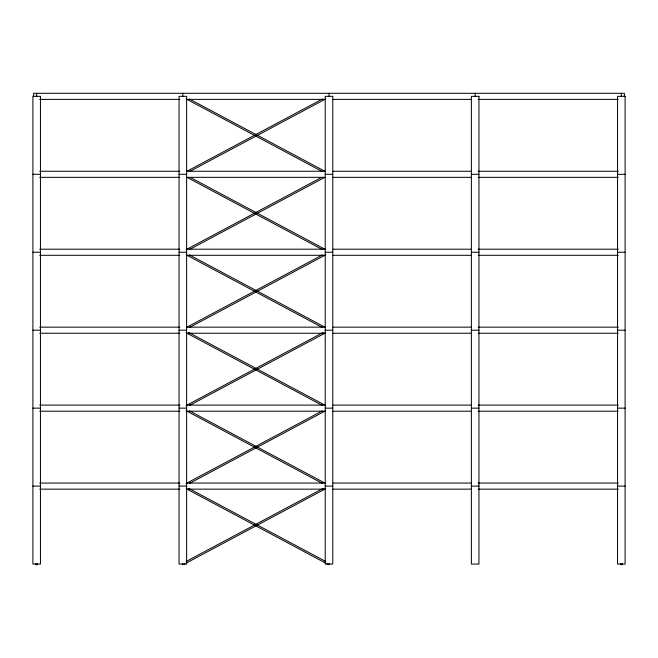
<?xml version="1.0" encoding="UTF-8"?>
<svg xmlns="http://www.w3.org/2000/svg" width="658" height="658" viewBox="0 0 658 658"><rect width="100%" height="100%" fill="white"/><g stroke="black" fill="none" stroke-linecap="round" stroke-linejoin="round"><path stroke-width="0.99" d="M329.345 563.413L328.655 564.704L326.853 563.741M187.004 171.244L322.338 99.062M189.496 171.573L325.735 98.914M186.099 249.678L321.441 177.496M189.496 249.522L324.83 177.347M187.004 327.149L322.338 254.967M189.496 327.478L325.735 254.819M186.099 405.583L323.243 332.446M189.496 405.427L325.735 332.767M186.099 483.54L322.338 410.88M189.496 483.383L325.735 410.724M186.099 561.488L323.243 488.351M184.988 563.741L183.179 564.704L182.496 563.413M186.79 562.779L325.735 488.672M39.743 99.383L179.774 99.383M186.93 99.383L324.912 99.383M333.088 99.383L471.07 99.383M478.226 99.383L618.257 99.383M39.743 171.253L179.774 171.253M186.93 171.253L324.912 171.253M333.088 171.253L471.07 171.253M478.226 171.253L618.257 171.253M32.9 174.296L40.451 174.296M179.058 174.296L186.617 174.296M325.225 174.296L332.775 174.296M471.383 174.296L478.942 174.296M617.549 174.296L625.1 174.296M39.743 177.339L179.774 177.339M186.93 177.339L324.912 177.339M333.088 177.339L471.07 177.339M478.226 177.339L618.257 177.339M39.743 249.201L179.774 249.201M186.93 249.201L324.912 249.201M333.088 249.201L471.07 249.201M478.226 249.201L618.257 249.201M32.9 252.244L40.451 252.244M179.058 252.244L186.617 252.244M325.225 252.244L332.775 252.244M471.383 252.244L478.942 252.244M617.549 252.244L625.1 252.244M39.743 255.296L179.774 255.296M186.93 255.296L324.912 255.296M333.088 255.296L471.07 255.296M478.226 255.296L618.257 255.296M39.743 327.158L179.774 327.158M186.93 327.158L324.912 327.158M333.088 327.158L471.07 327.158M478.226 327.158L618.257 327.158M32.9 330.201L40.451 330.201M179.058 330.201L186.617 330.201M325.225 330.201L332.775 330.201M471.383 330.201L478.942 330.201M617.549 330.201L625.1 330.201M39.743 333.244L179.774 333.244M186.93 333.244L324.912 333.244M333.088 333.244L471.07 333.244M478.226 333.244L618.257 333.244M39.743 405.106L179.774 405.106M186.93 405.106L324.912 405.106M333.088 405.106L471.07 405.106M478.226 405.106L618.257 405.106M32.9 408.149L40.451 408.149M179.058 408.149L186.617 408.149M325.225 408.149L332.775 408.149M471.383 408.149L478.942 408.149M617.549 408.149L625.1 408.149M39.743 411.201L179.774 411.201M186.93 411.201L324.912 411.201M333.088 411.201L471.07 411.201M478.226 411.201L618.257 411.201M39.743 483.062L179.774 483.062M186.93 483.062L324.912 483.062M333.088 483.062L471.07 483.062M478.226 483.062L618.257 483.062M32.9 486.106L40.451 486.106M179.058 486.106L186.617 486.106M325.225 486.106L332.775 486.106M471.383 486.106L478.942 486.106M617.549 486.106L625.1 486.106M39.743 489.149L179.774 489.149M186.93 489.149L324.912 489.149M333.088 489.149L471.07 489.149M478.226 489.149L618.257 489.149M189.496 99.062L324.83 171.244M186.099 98.914L322.338 171.573M190.401 177.496L325.735 249.678M187.004 177.347L322.338 249.522M189.496 254.967L324.83 327.149M186.099 254.819L322.338 327.478M188.599 332.446L325.735 405.583M186.099 332.767L322.338 405.427M189.496 410.88L325.735 483.54M186.099 410.724L322.338 483.383M188.599 488.351L325.735 561.488M186.099 488.672L325.044 562.779M624.368 96.339L624.368 93.296L33.632 93.296L33.632 96.339M622.057 563.413L622.057 564.704L620.593 564.704L620.593 563.413M621.325 93.296L621.325 96.339M475.158 93.296L475.158 96.339M329 93.296L329 96.339M182.842 93.296L182.842 96.339M37.407 563.413L37.407 564.704L35.943 564.704L35.943 563.413M36.675 93.296L36.675 96.339M40.451 96.339L32.9 96.339L32.9 564.062L40.451 564.062L40.451 96.339M186.617 96.339L179.058 96.339L179.058 564.062L186.617 564.062L186.617 96.339M332.775 96.339L325.225 96.339L325.225 564.062L332.775 564.062L332.775 96.339M478.942 96.339L471.383 96.339L471.383 564.062L478.942 564.062L478.942 96.339M625.1 96.339L617.549 96.339L617.549 564.062L625.1 564.062L625.1 96.339"/></g></svg>
